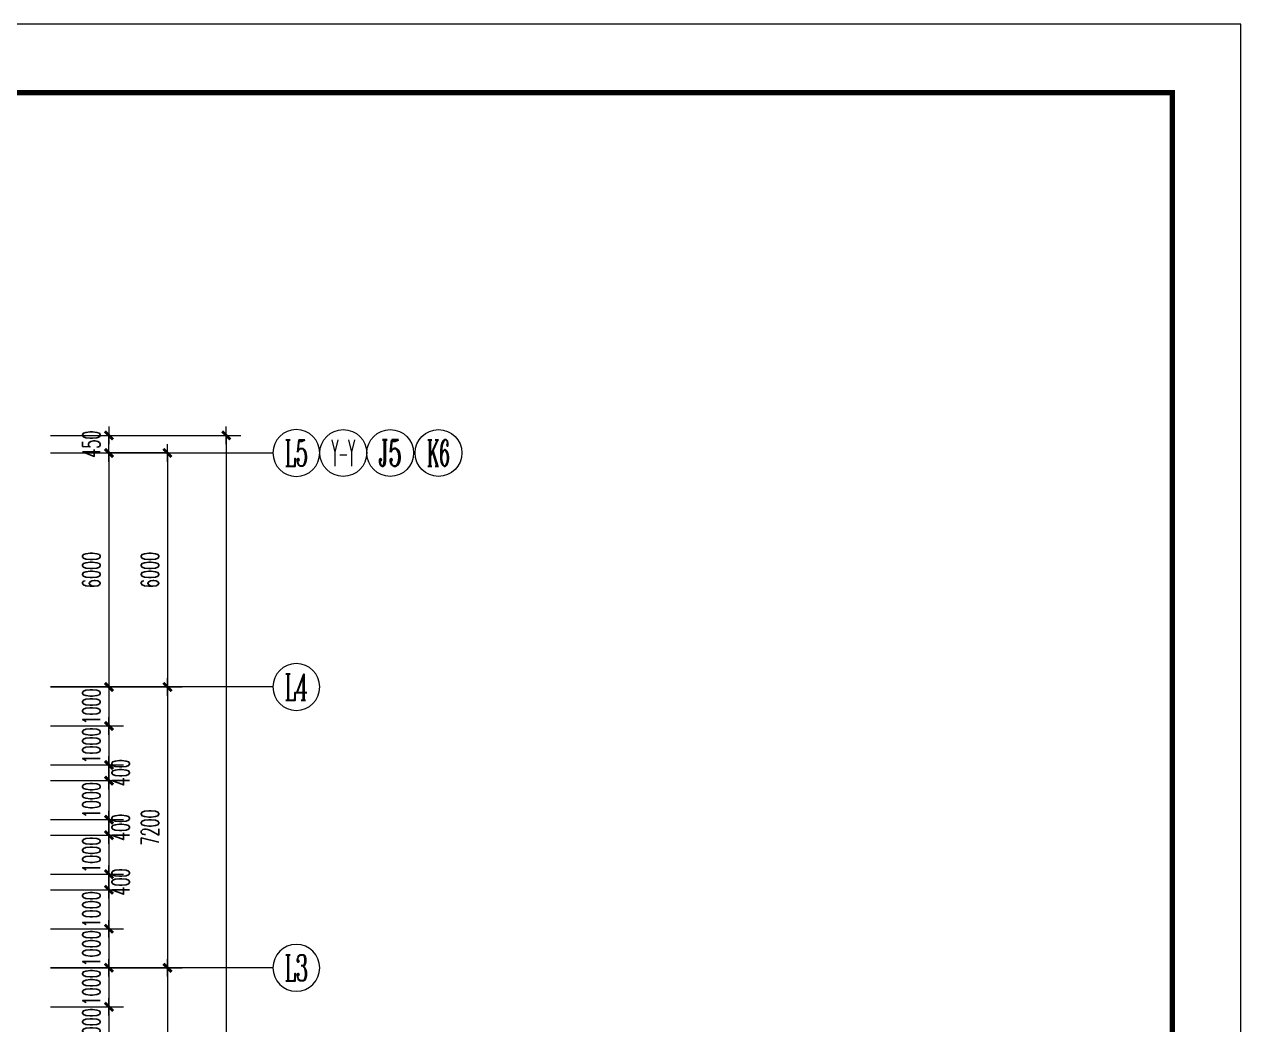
# Model space of a CAD drawing. Extents: x 2719331 to 3465925, y -270324 to -167476.
# Drawn here: x 2978584 to 3009750, y -193288 to -167643 of the extents above; entities that cross this region are included whole.
import ezdxf
from ezdxf.enums import TextEntityAlignment as Align

# ---------------------------------------------------------------- set-up
doc = ezdxf.new("R2010")
doc.units = 0
doc.header["$LTSCALE"] = 1500
doc.header["$MEASUREMENT"] = 0
doc.layers.get('0').update_dxf_attribs({"linetype": 'CONTINUOUS', "lineweight": 0})
doc.layers.get('DEFPOINTS').update_dxf_attribs({"linetype": 'CONTINUOUS', "lineweight": 5})
for name, color, linetype, lineweight in [('AXIS', 7, 'CONTINUOUS', 5), ('AXIS_TEXT', 7, 'CONTINUOUS', 5), ('我的', 7, 'CONTINUOUS', 5)]:
    doc.layers.add(name, color=color, linetype=linetype, lineweight=lineweight)
doc.styles.add('COMPLEX', font='COMPLEX')
doc.styles.add('DIM_FONT', font='romans.shx', dxfattribs={"width": 0.6})
doc.dimstyles.new('DIMN150', dxfattribs={"dimscale": 1.5, "dimtxt": 300, "dimasz": 1, "dimexe": 250, "dimexo": 300, "dimgap": 150, "dimtad": 1, "dimdec": 0, "dimdsep": 46, "dimtxsty": 'DIM_FONT', "dimblk": '_DIMX', "dimcen": 2.5, "dimdle": 0.3, "dimclrd": 7, "dimclre": 256, "dimclrt": 256, "dimadec": 0, "dimazin": 0, "dimtfac": 1, "dimtdec": 0, "dimtix": 1, "dimtmove": 2, "dimatfit": 3, "dimldrblk": '_DIMX', "dimfxl": 1, "dimtvp": 1, "dimtolj": 1, "dimtzin": 0, "dimlwd": -1, "dimlwe": -1, "dimarcsym": 0})

# ---------------------------------------------------------------- blocks, each defined once
blk = doc.blocks.new('_AXISO')
blk.add_circle((0, 0), 0.5)
at = {"layer": 'AXIS_TEXT', "style": 'COMPLEX', "width": 1.041667}
blk.add_attdef('A', text='', height=0.56, dxfattribs=at).set_placement((-0.25, -0.28), (0.25, -0.28), align=Align.FIT)
blk = doc.blocks.new('_DIMX')
blk.add_line((-150, 0), (150, 0))
at = {"const_width": 50}
blk.add_lwpolyline([(-70, -70), (70, 70)], dxfattribs=at)
blk = doc.blocks.new('*D1769')
at = {"layer": 'DEFPOINTS', "color": 0, "lineweight": 25}
for p in [(2979253, -178631), (2979253, -184631), (2982253, -184631)]:
    blk.add_point(p, dxfattribs=at)
at = {"layer": '我的'}
for p, q in [((2979703, -178631), (2982628, -178631)), ((2979703, -184631), (2982628, -184631))]:
    blk.add_line(p, q, dxfattribs=at)
at = {"layer": '我的', "color": 7}
blk.add_line((2982253, -178633), (2982253, -184630), dxfattribs=at)
at = {"layer": '我的', "color": 7, "xscale": 1.5, "yscale": 1.5, "zscale": 1.5}
for p, rotation in [((2982253, -178631), 90), ((2982253, -184631), 270)]:
    blk.add_blockref('_DIMX', p, dxfattribs=dict(at, rotation=rotation))
at = {"layer": '我的', "lineweight": 0, "insert": (2981803, -181631), "char_height": 450, "attachment_point": 5, "rotation": 90, "style": 'DIM_FONT'}
blk.add_mtext('\\A1;6000', dxfattribs=at)
blk = doc.blocks.new('*D1770')
at = {"layer": 'DEFPOINTS', "color": 0, "lineweight": 25}
for p in [(2979253, -184631), (2979253, -191831), (2982253, -191831)]:
    blk.add_point(p, dxfattribs=at)
at = {"layer": '我的'}
for p, q in [((2979703, -184631), (2982628, -184631)), ((2979703, -191831), (2982628, -191831))]:
    blk.add_line(p, q, dxfattribs=at)
at = {"layer": '我的', "color": 7}
blk.add_line((2982253, -184633), (2982253, -191830), dxfattribs=at)
at = {"layer": '我的', "color": 7, "xscale": 1.5, "yscale": 1.5, "zscale": 1.5}
for p, rotation in [((2982253, -184631), 90), ((2982253, -191831), 270)]:
    blk.add_blockref('_DIMX', p, dxfattribs=dict(at, rotation=rotation))
at = {"layer": '我的', "lineweight": 0, "insert": (2981803, -188231), "char_height": 450, "attachment_point": 5, "rotation": 90, "style": 'DIM_FONT'}
blk.add_mtext('\\A1;7200', dxfattribs=at)
blk = doc.blocks.new('*D1771')
at = {"layer": 'DEFPOINTS', "color": 0, "lineweight": 25}
for p in [(2979253, -191831), (2979253, -199031), (2982253, -199031)]:
    blk.add_point(p, dxfattribs=at)
at = {"layer": '我的'}
for p, q in [((2979703, -191831), (2982628, -191831)), ((2979703, -199031), (2982628, -199031))]:
    blk.add_line(p, q, dxfattribs=at)
at = {"layer": '我的', "color": 7}
blk.add_line((2982253, -191833), (2982253, -199030), dxfattribs=at)
at = {"layer": '我的', "color": 7, "xscale": 1.5, "yscale": 1.5, "zscale": 1.5}
for p, rotation in [((2982253, -191831), 90), ((2982253, -199031), 270)]:
    blk.add_blockref('_DIMX', p, dxfattribs=dict(at, rotation=rotation))
at = {"layer": '我的', "lineweight": 0, "insert": (2981803, -195431), "char_height": 450, "attachment_point": 5, "rotation": 90, "style": 'DIM_FONT'}
blk.add_mtext('\\A1;7200', dxfattribs=at)
blk = doc.blocks.new('*D1816')
at = {"layer": 'DEFPOINTS', "color": 0, "lineweight": 25}
for p in [(2978807, -178631), (2978807, -184631), (2980753, -184631)]:
    blk.add_point(p, dxfattribs=at)
at = {"layer": '我的'}
for p, q in [((2979257, -178631), (2981128, -178631)), ((2979257, -184631), (2981128, -184631))]:
    blk.add_line(p, q, dxfattribs=at)
at = {"layer": '我的', "color": 7}
blk.add_line((2980753, -178633), (2980753, -184630), dxfattribs=at)
at = {"layer": '我的', "color": 7, "xscale": 1.5, "yscale": 1.5, "zscale": 1.5}
for p, rotation in [((2980753, -178631), 90), ((2980753, -184631), 270)]:
    blk.add_blockref('_DIMX', p, dxfattribs=dict(at, rotation=rotation))
at = {"layer": '我的', "lineweight": 0, "insert": (2980303, -181631), "char_height": 450, "attachment_point": 5, "rotation": 90, "style": 'DIM_FONT'}
blk.add_mtext('\\A1;6000', dxfattribs=at)
blk = doc.blocks.new('*D1817')
at = {"layer": 'DEFPOINTS', "color": 0, "lineweight": 25}
for p in [(2978807, -178181), (2980753, -178181), (2978807, -178631)]:
    blk.add_point(p, dxfattribs=at)
at = {"layer": '我的'}
for p, q in [((2979257, -178181), (2981128, -178181)), ((2979257, -178631), (2981128, -178631))]:
    blk.add_line(p, q, dxfattribs=at)
at = {"layer": '我的', "color": 7}
for p, q in [((2980753, -178180), (2980753, -178178)), ((2980753, -178631), (2980753, -178181)), ((2980753, -178633), (2980753, -178634))]:
    blk.add_line(p, q, dxfattribs=at)
at = {"layer": '我的', "color": 7, "xscale": 1.5, "yscale": 1.5, "zscale": 1.5}
for p, rotation in [((2980753, -178181), 270), ((2980753, -178631), 90)]:
    blk.add_blockref('_DIMX', p, dxfattribs=dict(at, rotation=rotation))
at = {"layer": '我的', "lineweight": 0, "insert": (2980303, -178406), "char_height": 450, "attachment_point": 5, "rotation": 90, "style": 'DIM_FONT'}
blk.add_mtext('\\A1;450', dxfattribs=at)
blk = doc.blocks.new('*D1818')
at = {"layer": 'DEFPOINTS', "color": 0, "lineweight": 25}
for p in [(2978807, -184631), (2978807, -185631), (2980753, -185631)]:
    blk.add_point(p, dxfattribs=at)
at = {"layer": '我的'}
for p, q in [((2979257, -184631), (2981128, -184631)), ((2979257, -185631), (2981128, -185631))]:
    blk.add_line(p, q, dxfattribs=at)
at = {"layer": '我的', "color": 7}
for p, q in [((2980753, -184630), (2980753, -184628)), ((2980753, -184631), (2980753, -185631)), ((2980753, -185633), (2980753, -185634))]:
    blk.add_line(p, q, dxfattribs=at)
at = {"layer": '我的', "color": 7, "xscale": 1.5, "yscale": 1.5, "zscale": 1.5}
for p, rotation in [((2980753, -184631), 270), ((2980753, -185631), 90)]:
    blk.add_blockref('_DIMX', p, dxfattribs=dict(at, rotation=rotation))
at = {"layer": '我的', "lineweight": 0, "insert": (2980303, -185131), "char_height": 450, "attachment_point": 5, "rotation": 90, "style": 'DIM_FONT'}
blk.add_mtext('\\A1;1000', dxfattribs=at)
blk = doc.blocks.new('*D1819')
at = {"layer": 'DEFPOINTS', "color": 0, "lineweight": 25}
for p in [(2978807, -185631), (2978807, -186631), (2980753, -186631)]:
    blk.add_point(p, dxfattribs=at)
at = {"layer": '我的'}
for p, q in [((2979257, -185631), (2981128, -185631)), ((2979257, -186631), (2981128, -186631))]:
    blk.add_line(p, q, dxfattribs=at)
at = {"layer": '我的', "color": 7}
for p, q in [((2980753, -185630), (2980753, -185628)), ((2980753, -185631), (2980753, -186631)), ((2980753, -186633), (2980753, -186634))]:
    blk.add_line(p, q, dxfattribs=at)
at = {"layer": '我的', "color": 7, "xscale": 1.5, "yscale": 1.5, "zscale": 1.5}
for p, rotation in [((2980753, -185631), 270), ((2980753, -186631), 90)]:
    blk.add_blockref('_DIMX', p, dxfattribs=dict(at, rotation=rotation))
at = {"layer": '我的', "lineweight": 0, "insert": (2980303, -186131), "char_height": 450, "attachment_point": 5, "rotation": 90, "style": 'DIM_FONT'}
blk.add_mtext('\\A1;1000', dxfattribs=at)
blk = doc.blocks.new('*D1820')
at = {"layer": 'DEFPOINTS', "color": 0, "lineweight": 25}
for p in [(2978807, -186631), (2978807, -187031), (2980753, -187031)]:
    blk.add_point(p, dxfattribs=at)
at = {"layer": '我的'}
for p, q in [((2979257, -186631), (2981128, -186631)), ((2979257, -187031), (2981128, -187031))]:
    blk.add_line(p, q, dxfattribs=at)
at = {"layer": '我的', "color": 7}
for p, q in [((2980753, -186630), (2980753, -186628)), ((2980753, -186631), (2980753, -187031)), ((2980753, -187033), (2980753, -187034))]:
    blk.add_line(p, q, dxfattribs=at)
at = {"layer": '我的', "color": 7, "xscale": 1.5, "yscale": 1.5, "zscale": 1.5}
for p, rotation in [((2980753, -186631), 270), ((2980753, -187031), 90)]:
    blk.add_blockref('_DIMX', p, dxfattribs=dict(at, rotation=rotation))
at = {"layer": '我的', "lineweight": 0, "insert": (2981053, -186831), "char_height": 450, "attachment_point": 5, "rotation": 90, "style": 'DIM_FONT'}
blk.add_mtext('\\A1;400', dxfattribs=at)
blk = doc.blocks.new('*D1821')
at = {"layer": 'DEFPOINTS', "color": 0, "lineweight": 25}
for p in [(2978807, -187031), (2978807, -188031), (2980753, -188031)]:
    blk.add_point(p, dxfattribs=at)
at = {"layer": '我的'}
for p, q in [((2979257, -187031), (2981128, -187031)), ((2979257, -188031), (2981128, -188031))]:
    blk.add_line(p, q, dxfattribs=at)
at = {"layer": '我的', "color": 7}
for p, q in [((2980753, -187030), (2980753, -187028)), ((2980753, -187031), (2980753, -188031)), ((2980753, -188033), (2980753, -188034))]:
    blk.add_line(p, q, dxfattribs=at)
at = {"layer": '我的', "color": 7, "xscale": 1.5, "yscale": 1.5, "zscale": 1.5}
for p, rotation in [((2980753, -187031), 270), ((2980753, -188031), 90)]:
    blk.add_blockref('_DIMX', p, dxfattribs=dict(at, rotation=rotation))
at = {"layer": '我的', "lineweight": 0, "insert": (2980303, -187531), "char_height": 450, "attachment_point": 5, "rotation": 90, "style": 'DIM_FONT'}
blk.add_mtext('\\A1;1000', dxfattribs=at)
blk = doc.blocks.new('*D1822')
at = {"layer": 'DEFPOINTS', "color": 0, "lineweight": 25}
for p in [(2978807, -188031), (2978807, -188431), (2980753, -188431)]:
    blk.add_point(p, dxfattribs=at)
at = {"layer": '我的'}
for p, q in [((2979257, -188031), (2981128, -188031)), ((2979257, -188431), (2981128, -188431))]:
    blk.add_line(p, q, dxfattribs=at)
at = {"layer": '我的', "color": 7}
for p, q in [((2980753, -188030), (2980753, -188028)), ((2980753, -188031), (2980753, -188431)), ((2980753, -188433), (2980753, -188434))]:
    blk.add_line(p, q, dxfattribs=at)
at = {"layer": '我的', "color": 7, "xscale": 1.5, "yscale": 1.5, "zscale": 1.5}
for p, rotation in [((2980753, -188031), 270), ((2980753, -188431), 90)]:
    blk.add_blockref('_DIMX', p, dxfattribs=dict(at, rotation=rotation))
at = {"layer": '我的', "lineweight": 0, "insert": (2981053, -188231), "char_height": 450, "attachment_point": 5, "rotation": 90, "style": 'DIM_FONT'}
blk.add_mtext('\\A1;400', dxfattribs=at)
blk = doc.blocks.new('*D1823')
at = {"layer": 'DEFPOINTS', "color": 0, "lineweight": 25}
for p in [(2978807, -188431), (2978807, -189431), (2980753, -189431)]:
    blk.add_point(p, dxfattribs=at)
at = {"layer": '我的'}
for p, q in [((2979257, -188431), (2981128, -188431)), ((2979257, -189431), (2981128, -189431))]:
    blk.add_line(p, q, dxfattribs=at)
at = {"layer": '我的', "color": 7}
for p, q in [((2980753, -188430), (2980753, -188428)), ((2980753, -188431), (2980753, -189431)), ((2980753, -189433), (2980753, -189434))]:
    blk.add_line(p, q, dxfattribs=at)
at = {"layer": '我的', "color": 7, "xscale": 1.5, "yscale": 1.5, "zscale": 1.5}
for p, rotation in [((2980753, -188431), 270), ((2980753, -189431), 90)]:
    blk.add_blockref('_DIMX', p, dxfattribs=dict(at, rotation=rotation))
at = {"layer": '我的', "lineweight": 0, "insert": (2980303, -188931), "char_height": 450, "attachment_point": 5, "rotation": 90, "style": 'DIM_FONT'}
blk.add_mtext('\\A1;1000', dxfattribs=at)
blk = doc.blocks.new('*D1824')
at = {"layer": 'DEFPOINTS', "color": 0, "lineweight": 25}
for p in [(2978807, -189431), (2978807, -189831), (2980753, -189831)]:
    blk.add_point(p, dxfattribs=at)
at = {"layer": '我的'}
for p, q in [((2979257, -189431), (2981128, -189431)), ((2979257, -189831), (2981128, -189831))]:
    blk.add_line(p, q, dxfattribs=at)
at = {"layer": '我的', "color": 7}
for p, q in [((2980753, -189430), (2980753, -189428)), ((2980753, -189431), (2980753, -189831)), ((2980753, -189833), (2980753, -189834))]:
    blk.add_line(p, q, dxfattribs=at)
at = {"layer": '我的', "color": 7, "xscale": 1.5, "yscale": 1.5, "zscale": 1.5}
for p, rotation in [((2980753, -189431), 270), ((2980753, -189831), 90)]:
    blk.add_blockref('_DIMX', p, dxfattribs=dict(at, rotation=rotation))
at = {"layer": '我的', "lineweight": 0, "insert": (2981053, -189631), "char_height": 450, "attachment_point": 5, "rotation": 90, "style": 'DIM_FONT'}
blk.add_mtext('\\A1;400', dxfattribs=at)
blk = doc.blocks.new('*D1825')
at = {"layer": 'DEFPOINTS', "color": 0, "lineweight": 25}
for p in [(2978807, -189831), (2978807, -190831), (2980753, -190831)]:
    blk.add_point(p, dxfattribs=at)
at = {"layer": '我的'}
for p, q in [((2979257, -189831), (2981128, -189831)), ((2979257, -190831), (2981128, -190831))]:
    blk.add_line(p, q, dxfattribs=at)
at = {"layer": '我的', "color": 7}
for p, q in [((2980753, -189830), (2980753, -189828)), ((2980753, -189831), (2980753, -190831)), ((2980753, -190833), (2980753, -190834))]:
    blk.add_line(p, q, dxfattribs=at)
at = {"layer": '我的', "color": 7, "xscale": 1.5, "yscale": 1.5, "zscale": 1.5}
for p, rotation in [((2980753, -189831), 270), ((2980753, -190831), 90)]:
    blk.add_blockref('_DIMX', p, dxfattribs=dict(at, rotation=rotation))
at = {"layer": '我的', "lineweight": 0, "insert": (2980303, -190331), "char_height": 450, "attachment_point": 5, "rotation": 90, "style": 'DIM_FONT'}
blk.add_mtext('\\A1;1000', dxfattribs=at)
blk = doc.blocks.new('*D1826')
at = {"layer": 'DEFPOINTS', "color": 0, "lineweight": 25}
for p in [(2978807, -190831), (2978807, -191831), (2980753, -191831)]:
    blk.add_point(p, dxfattribs=at)
at = {"layer": '我的'}
for p, q in [((2979257, -190831), (2981128, -190831)), ((2979257, -191831), (2981128, -191831))]:
    blk.add_line(p, q, dxfattribs=at)
at = {"layer": '我的', "color": 7}
for p, q in [((2980753, -190830), (2980753, -190828)), ((2980753, -190831), (2980753, -191831)), ((2980753, -191833), (2980753, -191834))]:
    blk.add_line(p, q, dxfattribs=at)
at = {"layer": '我的', "color": 7, "xscale": 1.5, "yscale": 1.5, "zscale": 1.5}
for p, rotation in [((2980753, -190831), 270), ((2980753, -191831), 90)]:
    blk.add_blockref('_DIMX', p, dxfattribs=dict(at, rotation=rotation))
at = {"layer": '我的', "lineweight": 0, "insert": (2980303, -191331), "char_height": 450, "attachment_point": 5, "rotation": 90, "style": 'DIM_FONT'}
blk.add_mtext('\\A1;1000', dxfattribs=at)
blk = doc.blocks.new('*D1827')
at = {"layer": 'DEFPOINTS', "color": 0, "lineweight": 25}
for p in [(2978807, -191831), (2978807, -192831), (2980753, -192831)]:
    blk.add_point(p, dxfattribs=at)
at = {"layer": '我的'}
for p, q in [((2979257, -191831), (2981128, -191831)), ((2979257, -192831), (2981128, -192831))]:
    blk.add_line(p, q, dxfattribs=at)
at = {"layer": '我的', "color": 7}
for p, q in [((2980753, -191830), (2980753, -191828)), ((2980753, -191831), (2980753, -192831)), ((2980753, -192833), (2980753, -192834))]:
    blk.add_line(p, q, dxfattribs=at)
at = {"layer": '我的', "color": 7, "xscale": 1.5, "yscale": 1.5, "zscale": 1.5}
for p, rotation in [((2980753, -191831), 270), ((2980753, -192831), 90)]:
    blk.add_blockref('_DIMX', p, dxfattribs=dict(at, rotation=rotation))
at = {"layer": '我的', "lineweight": 0, "insert": (2980303, -192331), "char_height": 450, "attachment_point": 5, "rotation": 90, "style": 'DIM_FONT'}
blk.add_mtext('\\A1;1000', dxfattribs=at)
blk = doc.blocks.new('*D1828')
at = {"layer": 'DEFPOINTS', "color": 0, "lineweight": 25}
for p in [(2978807, -192831), (2978807, -193831), (2980753, -193831)]:
    blk.add_point(p, dxfattribs=at)
at = {"layer": '我的'}
for p, q in [((2979257, -192831), (2981128, -192831)), ((2979257, -193831), (2981128, -193831))]:
    blk.add_line(p, q, dxfattribs=at)
at = {"layer": '我的', "color": 7}
for p, q in [((2980753, -192830), (2980753, -192828)), ((2980753, -192831), (2980753, -193831)), ((2980753, -193833), (2980753, -193834))]:
    blk.add_line(p, q, dxfattribs=at)
at = {"layer": '我的', "color": 7, "xscale": 1.5, "yscale": 1.5, "zscale": 1.5}
for p, rotation in [((2980753, -192831), 270), ((2980753, -193831), 90)]:
    blk.add_blockref('_DIMX', p, dxfattribs=dict(at, rotation=rotation))
at = {"layer": '我的', "lineweight": 0, "insert": (2980303, -193331), "char_height": 450, "attachment_point": 5, "rotation": 90, "style": 'DIM_FONT'}
blk.add_mtext('\\A1;1000', dxfattribs=at)
blk = doc.blocks.new('*D1654')
at = {"layer": 'DEFPOINTS', "color": 0, "lineweight": 25}
for p in [(2980308, -178181), (2980308, -241582), (2983758, -241582)]:
    blk.add_point(p, dxfattribs=at)
at = {"layer": '我的'}
for p, q in [((2980758, -178181), (2984133, -178181)), ((2980758, -241582), (2984133, -241582))]:
    blk.add_line(p, q, dxfattribs=at)
at = {"layer": '我的', "color": 7}
blk.add_line((2983758, -178183), (2983758, -241580), dxfattribs=at)
at = {"layer": '我的', "color": 7, "xscale": 1.5, "yscale": 1.5, "zscale": 1.5}
for p, rotation in [((2983758, -178181), 90), ((2983758, -241582), 270)]:
    blk.add_blockref('_DIMX', p, dxfattribs=dict(at, rotation=rotation))
at = {"layer": '我的', "lineweight": 0, "insert": (2983308, -209882), "char_height": 450, "attachment_point": 5, "rotation": 90, "style": 'DIM_FONT'}
blk.add_mtext('\\A1;63400', dxfattribs=at)

msp = doc.modelspace()

# ---------------------------------------------------------------- linework, layer by layer
at = {"layer": 'AXIS', "color": 250}
msp.add_lwpolyline([(2873029, -167643.1), (2873029, -268956.6), (3009749.5, -268956.6), (3009749.5, -167643.1)], close=True, dxfattribs=at)
at = {"layer": 'AXIS', "color": 0, "const_width": 140.2}
msp.add_lwpolyline([(2874781.8, -169396), (2874781.8, -267203.7), (3007996.7, -267203.7), (3007996.7, -169396)], close=True, dxfattribs=at)
at = {"layer": '我的', "lineweight": 0}
for p, q in [((2979252.8, -178631.5), (2984952.8, -178631.5)), ((2982252.8, -178632.5), (2980752.8, -178632.5)), ((2984952.8, -184631.5), (2979252.8, -184631.5)), ((2984952.8, -191831.5), (2979252.8, -191831.5))]:
    msp.add_line(p, q, dxfattribs=at)

# ---------------------------------------------------------------- block references
at = {"layer": 'AXIS', "lineweight": 0}
ref = msp.add_blockref('_AXISO', (2985552.8, -178631.5), dxfattribs=dict(at, xscale=-1200, yscale=1200, zscale=1200))
ref.add_attrib('A', 'L5', dxfattribs={"layer": 'AXIS_TEXT', "height": 672, "style": 'COMPLEX', "width": 0.585938}).set_placement((2985252.8, -178967.5), (2985852.8, -178967.5), align=Align.FIT)
ref = msp.add_blockref('_AXISO', (2986756.4, -178631.5), dxfattribs=dict(at, xscale=1200, yscale=1200, zscale=1200))
ref.add_attrib('A', 'Y-Y', dxfattribs={"layer": 'AXIS_TEXT', "height": 672, "style": 'COMPLEX', "width": 0.284091}).set_placement((2986456.4, -178967.5), (2987056.4, -178967.5), align=Align.FIT)
ref = msp.add_blockref('_AXISO', (2987959.9, -178631.5), dxfattribs=dict(at, xscale=1200, yscale=1200, zscale=1200))
ref.add_attrib('A', 'J5', dxfattribs={"layer": 'AXIS_TEXT', "height": 672, "style": 'COMPLEX', "width": 0.646552}).set_placement((2987659.9, -178967.5), (2988259.9, -178967.5), align=Align.FIT)
ref = msp.add_blockref('_AXISO', (2989195.9, -178631.5), dxfattribs=dict(at, xscale=1200, yscale=1200, zscale=1200))
ref.add_attrib('A', 'K6', dxfattribs={"layer": 'AXIS_TEXT', "height": 672, "style": 'COMPLEX', "width": 0.520833}).set_placement((2988895.9, -178967.5), (2989495.9, -178967.5), align=Align.FIT)
at = {"layer": '我的', "lineweight": 0}
ref = msp.add_blockref('_AXISO', (2985552.8, -184631.5), dxfattribs=dict(at, xscale=-1200, yscale=1200, zscale=1200))
ref.add_attrib('A', 'L4', dxfattribs={"layer": 'AXIS_TEXT', "height": 672, "style": 'COMPLEX', "width": 0.551471}).set_placement((2985252.8, -184967.5), (2985852.8, -184967.5), align=Align.FIT)
ref = msp.add_blockref('_AXISO', (2985552.8, -191831.5), dxfattribs=dict(at, xscale=-1200, yscale=1200, zscale=1200))
ref.add_attrib('A', 'L3', dxfattribs={"layer": 'AXIS_TEXT', "height": 672, "style": 'COMPLEX', "width": 0.585938}).set_placement((2985252.8, -192167.5), (2985852.8, -192167.5), align=Align.FIT)

# ---------------------------------------------------------------- dimensions: what is measured, and where the dimension line sits
for base, p1, p2, angle, picture, middle in [((2980752.8, -178181.5), (2978807.2, -178631.5), (2978807.2, -178181.5), 90, '*D1817', (2980302.8, -178406.5)), ((2983757.5, -241581.5), (2980307.5, -178181.5), (2980307.5, -241581.5), 90, '*D1654', (2983307.5, -209881.5)), ((2980752.8, -184631.5), (2978807.2, -178631.5), (2978807.2, -184631.5), 90, '*D1816', (2980302.8, -181631.5)), ((2980752.8, -185631.5), (2978807.2, -184631.5), (2978807.2, -185631.5), 90, '*D1818', (2980302.8, -185131.5)), ((2982252.8, -191831.5), (2979252.8, -184631.5), (2979252.8, -191831.5), 270, '*D1770', (2981802.8, -188231.5)), ((2980752.8, -186631.5), (2978807.2, -185631.5), (2978807.2, -186631.5), 90, '*D1819', (2980302.8, -186131.5)), ((2980752.8, -188031.5), (2978807.2, -187031.5), (2978807.2, -188031.5), 90, '*D1821', (2980302.8, -187531.5)), ((2980752.8, -189431.5), (2978807.2, -188431.5), (2978807.2, -189431.5), 90, '*D1823', (2980302.8, -188931.5)), ((2980752.8, -190831.5), (2978807.2, -189831.5), (2978807.2, -190831.5), 90, '*D1825', (2980302.8, -190331.5)), ((2980752.8, -191831.5), (2978807.2, -190831.5), (2978807.2, -191831.5), 90, '*D1826', (2980302.8, -191331.5)), ((2980752.8, -192831.5), (2978807.2, -191831.5), (2978807.2, -192831.5), 90, '*D1827', (2980302.8, -192331.5)), ((2982252.8, -199031.5), (2979252.8, -191831.5), (2979252.8, -199031.5), 270, '*D1771', (2981802.8, -195431.5)), ((2980752.8, -193831.5), (2978807.2, -192831.5), (2978807.2, -193831.5), 90, '*D1828', (2980302.8, -193331.5))]:
    dim = msp.add_linear_dim(base=base, p1=p1, p2=p2, angle=angle, dimstyle='DIMN150', dxfattribs=at)
    dim.commit()
    dim.dimension.update_dxf_attribs({"geometry": picture, "text_midpoint": middle})
dim = msp.add_aligned_dim(p1=(2979252.8, -178631.5), p2=(2979252.8, -184631.5), distance=3000, dimstyle='DIMN150', dxfattribs=at)
dim.commit()
dim.dimension.update_dxf_attribs({"geometry": '*D1769', "text_midpoint": (2981802.8, -181631.5)})
for base, p1, p2, picture, middle in [((2980752.8, -187031.5), (2978807.2, -186631.5), (2978807.2, -187031.5), '*D1820', (2981052.8, -186831.5)), ((2980752.8, -188431.5), (2978807.2, -188031.5), (2978807.2, -188431.5), '*D1822', (2981052.8, -188231.5)), ((2980752.8, -189831.5), (2978807.2, -189431.5), (2978807.2, -189831.5), '*D1824', (2981052.8, -189631.5))]:
    dim = msp.add_linear_dim(base=base, p1=p1, p2=p2, angle=90, dimstyle='DIMN150', dxfattribs=at)
    dim.commit()
    dim.dimension.update_dxf_attribs({"geometry": picture, "text_midpoint": middle, "dimtype": 160})

doc.saveas('drawing.dxf')
